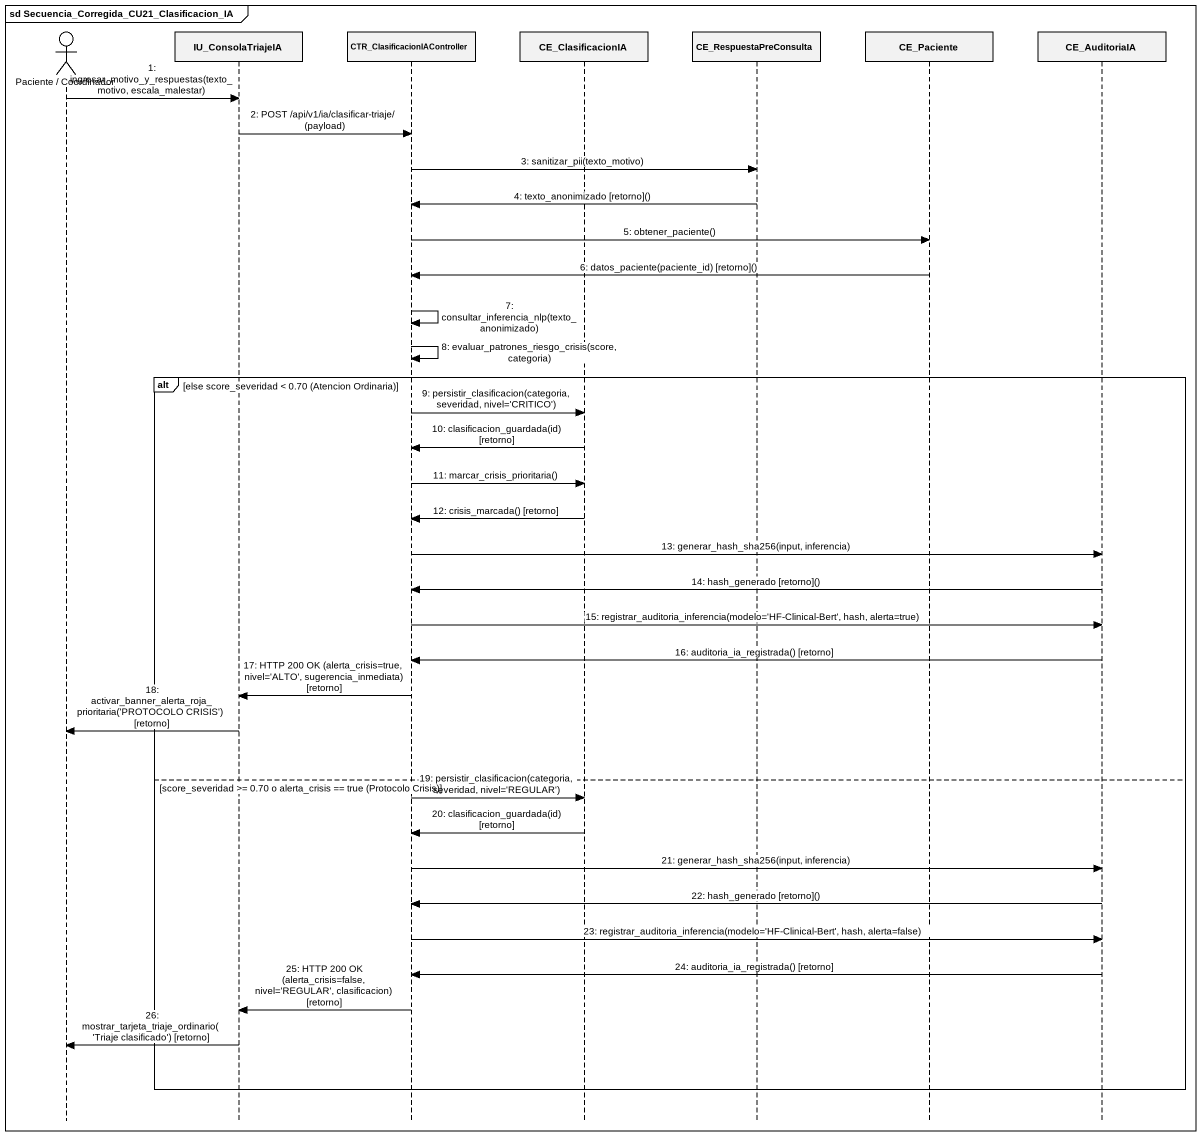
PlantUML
@startuml
mainframe sd Secuencia_Corregida_CU21_Clasificacion_IA
hide footbox
actor "Paciente / Coordinador" as Paciente_Coordinador
participant IU_ConsolaTriajeIA
participant "CTR_ClasificacionIAController" as CTR_ClasificacionIAControlle
participant CE_ClasificacionIA
participant CE_RespuestaPreConsulta
participant CE_Paciente
participant CE_AuditoriaIA

Paciente_Coordinador -> IU_ConsolaTriajeIA : 1: ingresar_motivo_y_respuestas(texto_motivo, escala_malestar)
IU_ConsolaTriajeIA -> CTR_ClasificacionIAControlle : 2: POST /api/v1/ia/clasificar-triaje/ (payload)
CTR_ClasificacionIAControlle -> CE_RespuestaPreConsulta : 3: sanitizar_pii(texto_motivo)
CE_RespuestaPreConsulta -> CTR_ClasificacionIAControlle : 4: texto_anonimizado [retorno]()
CTR_ClasificacionIAControlle -> CE_Paciente : 5: obtener_paciente()
CE_Paciente -> CTR_ClasificacionIAControlle : 6: datos_paciente(paciente_id) [retorno]()
CTR_ClasificacionIAControlle -> CTR_ClasificacionIAControlle : 7: consultar_inferencia_nlp(texto_anonimizado)
CTR_ClasificacionIAControlle -> CTR_ClasificacionIAControlle : 8: evaluar_patrones_riesgo_crisis(score, categoria)
alt else score_severidad < 0.70 (Atencion Ordinaria)
  CTR_ClasificacionIAControlle -> CE_ClasificacionIA : 9: persistir_clasificacion(categoria, severidad, nivel='CRITICO')
  CE_ClasificacionIA -> CTR_ClasificacionIAControlle : 10: clasificacion_guardada(id) [retorno]
  CTR_ClasificacionIAControlle -> CE_ClasificacionIA : 11: marcar_crisis_prioritaria()
  CE_ClasificacionIA -> CTR_ClasificacionIAControlle : 12: crisis_marcada() [retorno]
  CTR_ClasificacionIAControlle -> CE_AuditoriaIA : 13: generar_hash_sha256(input, inferencia)
  CE_AuditoriaIA -> CTR_ClasificacionIAControlle : 14: hash_generado [retorno]()
  CTR_ClasificacionIAControlle -> CE_AuditoriaIA : 15: registrar_auditoria_inferencia(modelo='HF-Clinical-Bert', hash, alerta=true)
  CE_AuditoriaIA -> CTR_ClasificacionIAControlle : 16: auditoria_ia_registrada() [retorno]
  CTR_ClasificacionIAControlle -> IU_ConsolaTriajeIA : 17: HTTP 200 OK (alerta_crisis=true, nivel='ALTO', sugerencia_inmediata) [retorno]
  IU_ConsolaTriajeIA -> Paciente_Coordinador : 18: activar_banner_alerta_roja_prioritaria('PROTOCOLO CRISIS') [retorno]
else score_severidad >= 0.70 o alerta_crisis == true (Protocolo Crisis)
  CTR_ClasificacionIAControlle -> CE_ClasificacionIA : 19: persistir_clasificacion(categoria, severidad, nivel='REGULAR')
  CE_ClasificacionIA -> CTR_ClasificacionIAControlle : 20: clasificacion_guardada(id) [retorno]
  CTR_ClasificacionIAControlle -> CE_AuditoriaIA : 21: generar_hash_sha256(input, inferencia)
  CE_AuditoriaIA -> CTR_ClasificacionIAControlle : 22: hash_generado [retorno]()
  CTR_ClasificacionIAControlle -> CE_AuditoriaIA : 23: registrar_auditoria_inferencia(modelo='HF-Clinical-Bert', hash, alerta=false)
  CE_AuditoriaIA -> CTR_ClasificacionIAControlle : 24: auditoria_ia_registrada() [retorno]
  CTR_ClasificacionIAControlle -> IU_ConsolaTriajeIA : 25: HTTP 200 OK (alerta_crisis=false, nivel='REGULAR', clasificacion) [retorno]
  IU_ConsolaTriajeIA -> Paciente_Coordinador : 26: mostrar_tarjeta_triaje_ordinario('Triaje clasificado') [retorno]
end
@enduml
